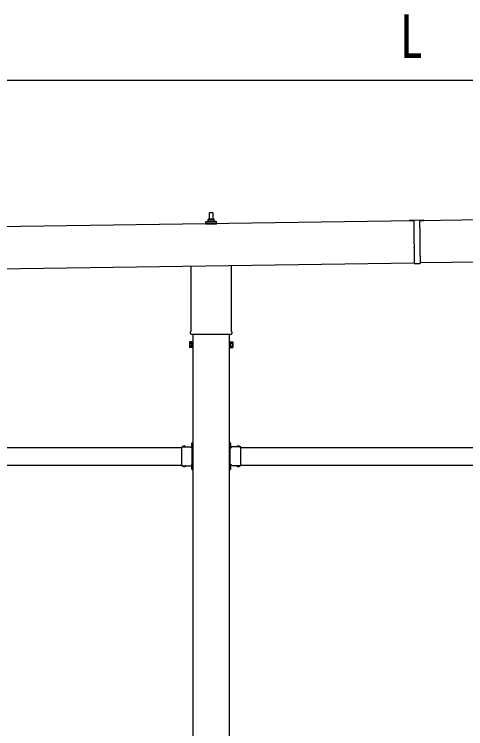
# Model space of a CAD drawing. Units: millimetres, scale not verified. Extents: x -18922 to 18922, y -13365 to 13365.
# Drawn here: x -3432 to -1894, y -4668 to -2234 of the extents above; entities that cross this region are included whole.
import ezdxf
from ezdxf.enums import TextEntityAlignment as Align

# ---------------------------------------------------------------- set-up
doc = ezdxf.new("R2010")
doc.units = ezdxf.units.MM
doc.header["$LTSCALE"] = 50
for name, color, linetype in [('0-5_YKK_13', 4, 'Continuous'), ('0-6_YKK_A1', 4, 'Continuous'), ('0-7_YKK_D', 6, 'Continuous')]:
    doc.layers.add(name, color=color, linetype=linetype)
doc.styles.add('ＭＳ ゴシック', font='')
doc.styles.get('ＭＳ ゴシック').set_extended_font_data('MS Gothic')

msp = doc.modelspace()

# ---------------------------------------------------------------- linework, layer by layer
at = {"layer": '0-5_YKK_13'}
for p, q in [((-2766.91, -2933.23), (-2766.18, -2909.71)), ((-2765.18, -2908.73), (-2756.64, -2908.73)), ((-2755.64, -2909.71), (-2754.91, -2933.23)), ((-2779.16, -2948.73), (-2779.16, -2941.02)), ((-2778.78, -2940.23), (-2743.04, -2940.23)), ((-2778.4, -2940.05), (-2771.68, -2938.42)), ((-2771.29, -2938.23), (-2750.53, -2938.23)), ((-2770.91, -2937.45), (-2770.91, -2933.23)), ((-2769.91, -2933.23), (-2751.91, -2933.23)), ((-2750.91, -2937.45), (-2750.91, -2933.23)), ((-2743.43, -2940.05), (-2750.15, -2938.42)), ((-2742.66, -2948.73), (-2742.66, -2941.02)), ((-2035.98, -2935.25), (-2085.98, -2935.96)), ((-2085.98, -2935.96), (-2085.97, -2936.46)), ((-2085.97, -2936.46), (-2070.97, -2936.25)), ((-2070.98, -2935.75), (-2070.8, -2948.15)), ((-2050.98, -2935.46), (-2050.8, -2947.86)), ((-2050.97, -2935.96), (-2035.97, -2935.75)), ((-2035.98, -2935.25), (-2035.97, -2935.75)), ((-2742.66, -2948.73), (-2779.16, -2948.73)), ((-2070.79, -2948.95), (-2070.44, -2973.14)), ((-2050.79, -2948.66), (-2050.44, -2972.86)), ((-2070.43, -2973.94), (-2070.03, -3002.14)), ((-2050.43, -2973.66), (-2050.03, -3001.86)), ((-2070.02, -3002.94), (-2069.67, -3027.14)), ((-2050.02, -3002.66), (-2049.67, -3026.85)), ((-2069.66, -3027.94), (-2068.87, -3083.03)), ((-2049.66, -3027.65), (-2048.87, -3082.74)), ((-2692.61, -3090.12), (-2692.61, -3312.72)), ((-2068.87, -3083.03), (-2048.87, -3082.74)), ((-2829.21, -3312.72), (-2829.21, -3092.07)), ((-2830.91, -3321.5), (-2830.91, -3316)), ((-2692.97, -3325), (-2828.85, -3325)), ((-2690.91, -3316), (-2690.91, -3321.5)), ((-2834.91, -3351), (-2834.15, -3349.68)), ((-2834.91, -3351), (-2834.91, -3368)), ((-2827.91, -3354.59), (-2834.15, -3354.59)), ((-2693.91, -3354.59), (-2687.67, -3354.59)), ((-2686.91, -3351), (-2687.67, -3349.68)), ((-2686.91, -3351), (-2686.91, -3368)), ((-2834.91, -3368), (-2834.15, -3369.31)), ((-2827.91, -3364.4), (-2834.15, -3364.4)), ((-2827.91, -3369.31), (-2834.15, -3369.31)), ((-2825.41, -3368.7), (-2827.91, -3368.7)), ((-2696.41, -3368.7), (-2693.91, -3368.7)), ((-2693.91, -3364.4), (-2687.67, -3364.4)), ((-2693.91, -3369.31), (-2687.67, -3369.31)), ((-2686.91, -3368), (-2687.67, -3369.31)), ((-2829.11, -3699.5), (-2823.41, -3699.5)), ((-2825.01, -3698.37), (-2827.67, -3697.05)), ((-2825.87, -3694.76), (-2825.71, -3694.76)), ((-2825.01, -3692), (-2823.41, -3692)), ((-2825.01, -3708.95), (-2825.01, -3692)), ((-2825.01, -3695.46), (-2825.01, -3703.53)), ((-2823.41, -3696.5), (-2825.01, -3696.5)), ((-2825.01, -3697.5), (-2823.41, -3697.5)), ((-2696.81, -3692), (-2698.41, -3692)), ((-2698.41, -3696.5), (-2696.81, -3696.5)), ((-2696.81, -3697.5), (-2698.41, -3697.5)), ((-2692.71, -3699.5), (-2698.41, -3699.5)), ((-2696.81, -3708.95), (-2696.81, -3692)), ((-2696.81, -3695.46), (-2696.81, -3703.53)), ((-2696.81, -3698.37), (-2694.15, -3697.05)), ((-2695.95, -3694.76), (-2696.11, -3694.76)), ((-2861.41, -3717.78), (-2861.41, -3707.4)), ((-2861.41, -3707.4), (-2825.01, -3707.4)), ((-2861.41, -3759.78), (-2861.41, -3719.21)), ((-2858.15, -3706.53), (-2858.15, -3706.7)), ((-2857.45, -3707.4), (-2849.38, -3707.4)), ((-2854.54, -3707.4), (-2855.86, -3704.74)), ((-2852.29, -3707.4), (-2850.96, -3704.74)), ((-2848.68, -3706.53), (-2848.68, -3706.7)), ((-2825.41, -3709), (-2828.41, -3709)), ((-2825.01, -3700.62), (-2827.67, -3701.95)), ((-2825.87, -3704.23), (-2825.71, -3704.23)), ((-2825.41, -3717.78), (-2825.41, -3711)), ((-2825.41, -3759.78), (-2825.41, -3719.21)), ((-2825.01, -3701.5), (-2823.41, -3701.5)), ((-2823.41, -3702.5), (-2825.01, -3702.5)), ((-2696.81, -3701.5), (-2698.41, -3701.5)), ((-2698.41, -3702.5), (-2696.81, -3702.5)), ((-2696.81, -3700.62), (-2694.15, -3701.95)), ((-2660.41, -3707.4), (-2696.81, -3707.4)), ((-2696.41, -3709), (-2693.41, -3709)), ((-2696.41, -3717.78), (-2696.41, -3711)), ((-2696.41, -3759.78), (-2696.41, -3719.21)), ((-2695.95, -3704.23), (-2696.11, -3704.23)), ((-2673.15, -3706.53), (-2673.15, -3706.7)), ((-2664.38, -3707.4), (-2672.45, -3707.4)), ((-2669.54, -3707.4), (-2670.86, -3704.74)), ((-2667.29, -3707.4), (-2665.96, -3704.74)), ((-2663.68, -3706.53), (-2663.68, -3706.7)), ((-2660.41, -3717.78), (-2660.41, -3707.4)), ((-2660.41, -3759.78), (-2660.41, -3719.21)), ((-2861.41, -3771.6), (-2861.41, -3761.21)), ((-2861.41, -3771.6), (-2825.01, -3771.6)), ((-2858.15, -3772.46), (-2858.15, -3772.3)), ((-2857.45, -3771.6), (-2849.38, -3771.6)), ((-2854.54, -3771.6), (-2855.86, -3774.25)), ((-2852.29, -3771.6), (-2850.96, -3774.25)), ((-2848.68, -3772.46), (-2848.68, -3772.3)), ((-2828.41, -3770), (-2825.41, -3770)), ((-2825.41, -3768), (-2825.41, -3761.21)), ((-2825.01, -3787), (-2825.01, -3770.04)), ((-2696.81, -3787), (-2696.81, -3770.04)), ((-2660.41, -3771.6), (-2696.81, -3771.6)), ((-2696.41, -3768), (-2696.41, -3761.21)), ((-2693.41, -3770), (-2696.41, -3770)), ((-2673.15, -3772.46), (-2673.15, -3772.3)), ((-2664.38, -3771.6), (-2672.45, -3771.6)), ((-2669.54, -3771.6), (-2670.86, -3774.25)), ((-2667.29, -3771.6), (-2665.96, -3774.25)), ((-2663.68, -3772.46), (-2663.68, -3772.3)), ((-2660.41, -3771.6), (-2660.41, -3761.21)), ((-2825.01, -3778.37), (-2827.67, -3777.05)), ((-2825.01, -3780.62), (-2827.67, -3781.95)), ((-2825.87, -3774.76), (-2825.71, -3774.76)), ((-2825.87, -3784.23), (-2825.71, -3784.23)), ((-2825.01, -3775.46), (-2825.01, -3783.53)), ((-2825.01, -3777.5), (-2823.41, -3777.5)), ((-2825.01, -3781.5), (-2823.41, -3781.5)), ((-2825.01, -3787), (-2823.41, -3787)), ((-2696.81, -3777.5), (-2698.41, -3777.5)), ((-2696.81, -3781.5), (-2698.41, -3781.5)), ((-2696.81, -3787), (-2698.41, -3787)), ((-2696.81, -3775.46), (-2696.81, -3783.53)), ((-2696.81, -3778.37), (-2694.15, -3777.05)), ((-2696.81, -3780.62), (-2694.15, -3781.95)), ((-2695.95, -3774.76), (-2696.11, -3774.76)), ((-2695.95, -3784.23), (-2696.11, -3784.23))]:
    msp.add_line(p, q, dxfattribs=at)
for points in [[(-2827.91, -3369.31), (-2827.91, -3349.68), (-2834.15, -3349.68)], [(-2827.91, -3368.7), (-2827.91, -3350.3), (-2825.41, -3350.3)], [(-2693.91, -3368.7), (-2693.91, -3350.3), (-2696.41, -3350.3)], [(-2693.91, -3369.31), (-2693.91, -3349.68), (-2687.67, -3349.68)], [(-2823.41, -3707), (-2823.41, -3701), (-2823.41, -3698), (-2823.41, -3692)], [(-2698.41, -3707), (-2698.41, -3701), (-2698.41, -3698), (-2698.41, -3692)], [(-2825.41, -3711), (-2828.41, -3711), (-2828.41, -3707.4)], [(-2696.41, -3711), (-2693.41, -3711), (-2693.41, -3707.4)], [(-2825.41, -3768), (-2828.41, -3768), (-2828.41, -3771.6)], [(-2823.41, -3787), (-2823.41, -3781), (-2823.41, -3778), (-2823.41, -3772)], [(-2698.41, -3787), (-2698.41, -3781), (-2698.41, -3778), (-2698.41, -3772)], [(-2696.41, -3768), (-2693.41, -3768), (-2693.41, -3771.6)]]:
    msp.add_lwpolyline(points, dxfattribs=at)
for points in [[(-2825.41, -3370), (-2825.41, -3349), (-2823.41, -3349), (-2823.41, -3370)], [(-2696.41, -3370), (-2696.41, -3349), (-2698.41, -3349), (-2698.41, -3370)]]:
    msp.add_lwpolyline(points, close=True, dxfattribs=at)
for centre, radius, start, end in [((-2765.18, -2909.73), 1, 90, 178.60509), ((-2756.64, -2909.73), 1, 1.39491, 90), ((-2778.16, -2941.02), 1, 103.62699, 180), ((-2771.91, -2937.45), 1, 283.62699, 0), ((-2766.83, -2933.87), 4.13, 90, 171.17633), ((-2769.91, -2934.23), 1, 90, 180), ((-2757.58, -2933.23), 4.83, 133.60282, 180), ((-2764.24, -2933.23), 4.83, 0, 46.39718), ((-2755, -2933.87), 4.13, 8.82367, 90), ((-2751.91, -2934.23), 1, 0, 90), ((-2749.91, -2937.45), 1, 180, 256.37301), ((-2743.66, -2941.02), 1, 0, 76.37301), ((-2071.09, -2948.55), 0.5, 307.68835, 53.94855), ((-2050.5, -2948.26), 0.5, 127.68835, 233.94855), ((-2070.74, -2973.55), 0.5, 307.68835, 53.94855), ((-2050.14, -2973.25), 0.5, 127.68835, 233.94855), ((-2070.32, -3002.55), 0.5, 307.68835, 53.94855), ((-2049.72, -3002.25), 0.5, 127.68835, 233.94855), ((-2069.97, -3027.54), 0.5, 307.68835, 53.94855), ((-2049.37, -3027.25), 0.5, 127.68835, 233.94855), ((-2826.91, -3316), 4, 125.09963, 180), ((-2826.91, -3321.5), 4, 180, 194.47751), ((-2826.91, -3321.5), 4, 194.47751, 241.04498), ((-2694.91, -3321.5), 4, 298.95502, 345.52249), ((-2694.91, -3316), 4, 0, 54.90037), ((-2694.91, -3321.5), 4, 345.52249, 0), ((-2830.57, -3352.13), 4.34, 145.61575, 214.38425), ((-2818.67, -3359.5), 16.24, 162.41205, 197.58795), ((-2691.26, -3352.13), 4.34, 325.61575, 34.38425), ((-2703.15, -3359.5), 16.24, 342.41205, 17.58795), ((-2830.57, -3366.86), 4.34, 145.61575, 214.38425), ((-2691.26, -3366.86), 4.34, 325.61575, 34.38425), ((-2821.11, -3699.5), 7, 140.87645, 180), ((-2821.11, -3699.5), 7, 180, 219.12355), ((-2825.87, -3695.62), 0.862, 90, 140.87645), ((-2825.71, -3695.46), 0.7, 0, 90), ((-2696.11, -3695.46), 0.7, 90, 180), ((-2695.95, -3695.62), 0.862, 39.12355, 90), ((-2700.71, -3699.5), 7, 0, 39.12355), ((-2700.71, -3699.5), 7, 320.87645, 0), ((-2862.11, -3718.5), 1, 314.427, 45.573), ((-2857.45, -3706.7), 0.7, 180, 270), ((-2857.28, -3706.53), 0.862, 129.12355, 180), ((-2853.41, -3711.3), 7, 90, 129.12355), ((-2853.41, -3711.3), 7, 50.87645, 90), ((-2849.38, -3706.7), 0.7, 270, 0), ((-2849.54, -3706.53), 0.862, 0, 50.87645), ((-2825.87, -3703.37), 0.862, 219.12355, 270), ((-2825.71, -3703.53), 0.7, 270, 0), ((-2824.71, -3718.5), 1, 134.427, 225.573), ((-2825.41, -3707), 2, 270, 0), ((-2696.41, -3707), 2, 180, 270), ((-2696.11, -3703.53), 0.7, 180, 270), ((-2697.11, -3718.5), 1, 314.427, 45.573), ((-2695.95, -3703.37), 0.862, 270, 320.87645), ((-2672.45, -3706.7), 0.7, 180, 270), ((-2672.28, -3706.53), 0.862, 129.12355, 180), ((-2668.41, -3711.3), 7, 90, 129.12355), ((-2668.41, -3711.3), 7, 50.87645, 90), ((-2664.38, -3706.7), 0.7, 270, 0), ((-2664.54, -3706.53), 0.862, 0, 50.87645), ((-2659.71, -3718.5), 1, 134.427, 225.573), ((-2862.11, -3760.5), 1, 314.427, 45.573), ((-2857.45, -3772.3), 0.7, 90, 180), ((-2857.28, -3772.46), 0.862, 180, 230.87645), ((-2849.38, -3772.3), 0.7, 0, 90), ((-2849.54, -3772.46), 0.862, 309.12355, 0), ((-2824.71, -3760.5), 1, 134.427, 225.573), ((-2825.41, -3772), 2, 0, 90), ((-2696.41, -3772), 2, 90, 180), ((-2697.11, -3760.5), 1, 314.427, 45.573), ((-2672.45, -3772.3), 0.7, 90, 180), ((-2672.28, -3772.46), 0.862, 180, 230.87645), ((-2664.38, -3772.3), 0.7, 0, 90), ((-2664.54, -3772.46), 0.862, 309.12355, 0), ((-2659.71, -3760.5), 1, 134.427, 225.573), ((-2853.41, -3767.7), 7, 230.87645, 270), ((-2853.41, -3767.7), 7, 270, 309.12355), ((-2821.11, -3779.5), 7, 140.87645, 180), ((-2821.11, -3779.5), 7, 180, 219.12355), ((-2825.87, -3775.62), 0.862, 90, 140.87645), ((-2825.87, -3783.37), 0.862, 219.12355, 270), ((-2825.71, -3775.46), 0.7, 0, 90), ((-2825.71, -3783.53), 0.7, 270, 0), ((-2696.11, -3775.46), 0.7, 90, 180), ((-2696.11, -3783.53), 0.7, 180, 270), ((-2695.95, -3775.62), 0.862, 39.12355, 90), ((-2695.95, -3783.37), 0.862, 270, 320.87645), ((-2700.71, -3779.5), 7, 0, 39.12355), ((-2700.71, -3779.5), 7, 320.87645, 0), ((-2668.41, -3767.7), 7, 230.87645, 270), ((-2668.41, -3767.7), 7, 270, 309.12355)]:
    msp.add_arc(centre, radius, start, end, dxfattribs=at)
at = {"layer": '0-6_YKK_A1'}
for p, q in [((-2050.97, -2935.94), (3325.95, -2859.16)), ((-7458.01, -3013.15), (-2070.97, -2936.22)), ((3328.02, -3004.11), (-2048.9, -3080.92)), ((-2068.9, -3081.21), (-7455.94, -3158.17)), ((-2823.41, -3325), (-2823.41, -6182.5)), ((-2698.41, -6182.5), (-2698.41, -3325)), ((-4060.41, -3709.5), (-2861.41, -3709.5)), ((-2660.41, -3709.5), (-1461.41, -3709.5)), ((-4060.41, -3769.5), (-2861.41, -3769.5)), ((-2828.41, -3769.5), (-2823.91, -3769.5)), ((-2693.41, -3769.5), (-2697.91, -3769.5)), ((-2660.41, -3769.5), (-1461.41, -3769.5))]:
    msp.add_line(p, q, dxfattribs=at)
for points in [[(-2828.41, -3709.5), (-2823.91, -3709.5), (-2823.91, -3769.5)], [(-2693.41, -3709.5), (-2697.91, -3709.5), (-2697.91, -3769.5)]]:
    msp.add_lwpolyline(points, dxfattribs=at)
at = {"layer": '0-7_YKK_D'}
msp.add_line((3120.51, -2458.68), (-7250.5, -2458.68), dxfattribs=at)

# ---------------------------------------------------------------- texts
at = {"layer": '0-7_YKK_D', "style": 'ＭＳ ゴシック', "width": 0.8}
msp.add_text('L', height=148.5, dxfattribs=at).set_placement((-2118.99, -2426.68), align=Align.BOTTOM_LEFT)

doc.saveas('drawing.dxf')
